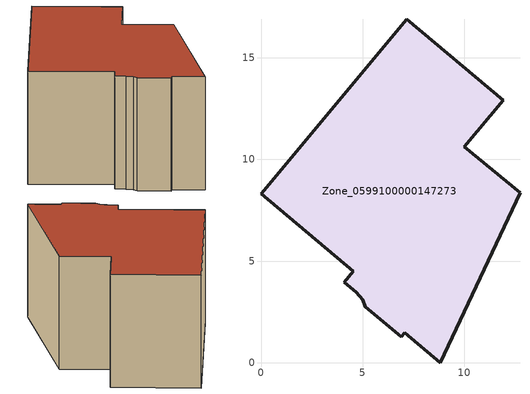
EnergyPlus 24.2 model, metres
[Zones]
Zone_0599100000147273
 floor ground (C_G): 4.99,3.09 4.68,3.46 4.09,3.96 4.54,4.5 0,8.3 7.18,16.89 11.92,12.92 10,10.62 12.74,8.37 8.8,0 7.06,1.46 6.9,1.27 5.12,2.76 z0
 wall outside (C_F): 4.54,4.5 4.09,3.96 4.68,3.46 4.99,3.09 5.12,2.76 6.9,1.27 7.06,1.46 8.8,0 12.74,8.37 10,10.62 11.92,12.92 7.18,16.89 0,8.3 4.54,4.5 z0:8.38
 roof outside (C_R): 4.99,3.09 5.12,2.76 6.9,1.27 7.06,1.46 8.8,0 12.74,8.37 10,10.62 11.92,12.92 7.18,16.89 0,8.3 4.54,4.5 4.09,3.96 4.68,3.46 z8.38
[BUILDING]
Pand.0599100000147273: North Axis=0; Terrain=City; Loads Convergence Tolerance Value=0.04; Temperature Convergence Tolerance Value=0.4; Solar Distribution=FullExterior; Maximum Number of Warmup Days=25; Minimum Number of Warmup Days=1
[Site:Location]
Rotterdam.The.Hague.AP_ZH_NLD Design_Conditions: Latitude=51.96; Longitude=4.45; Time Zone=1; Elevation=-4.5
[SITE:GROUNDTEMPERATURE:BUILDINGSURFACE]
18, 18, 18, 18, 18, 18, 18, 18, 18, 18, 18, 18
[MATERIAL] Thermal Absorptance=0.9; Solar Absorptance=0.7; Visible Absorptance=0.7
Name | Roughness | Thickness | Conductivity | Density | Specific Heat
G.TC.1946-1964 | MediumSmooth | 0.15 | 1 | 540 | 1210
F.TC.1946-1964 | Rough | 0.3 | 0.857143 | 1920 | 840
R.TC.1946-1964 | MediumRough | 0.2 | 0.235294 | 1500 | 1000
[CONSTRUCTION]
C_G: G.TC.1946-1964
C_F: F.TC.1946-1964
C_R: R.TC.1946-1964
[ZONE]
Zone_0599100000147273: Type=1; Multiplier=1; Ceiling Height=Autocalculate; Volume=Autocalculate; Floor Area=autocalculate; Part of Total Floor Area=Yes
[ZONEINFILTRATION:DESIGNFLOWRATE]
Infil_Zone_0599100000147273: Zone or ZoneList or Space or SpaceList=Zone_0599100000147273; Schedule=AlwaysOn; Design Flow Rate Calculation Method=Flow/Area; Flow Rate per Floor Area=0.003; Constant Term Coefficient=1; Temperature Term Coefficient=0; Velocity Term Coefficient=0; Velocity Squared Term Coefficient=0
[HVACTEMPLATE:ZONE:IDEALLOADSAIRSYSTEM]
Zone_0599100000147273: Maximum Heating Supply Air Temperature=50; Minimum Cooling Supply Air Temperature=13; Maximum Heating Supply Air Humidity Ratio=0.0156; Minimum Cooling Supply Air Humidity Ratio=0.0077; Heating Limit=NoLimit; Cooling Limit=NoLimit; Dehumidification Control Type=ConstantSensibleHeatRatio; Cooling Sensible Heat Ratio=0.7; Dehumidification Setpoint=60; Humidification Control Type=None; Humidification Setpoint=30; Outdoor Air Method=None; Outdoor Air Flow Rate per Person=0.00944; Outdoor Air Flow Rate per Zone Floor Area=0; Outdoor Air Flow Rate per Zone=0; Demand Controlled Ventilation Type=None; Outdoor Air Economizer Type=NoEconomizer; Heat Recovery Type=None; Sensible Heat Recovery Effectiveness=0.7; Latent Heat Recovery Effectiveness=0.65
[ZONECONTROL:THERMOSTAT]
ThermostatControl_Zone_0599100000147273: Zone or ZoneList=Zone_0599100000147273; Control Type Schedule=DualSetpointControlType; Control 1=Thermostat_Zone_0599100000147273; Temperature Difference Between Cutout And Setpoint=0
[THERMOSTATSETPOINT:DUALSETPOINT]
Thermostat_Zone_0599100000147273: Heating Setpoint Temperature Schedule=HeatingSetpoint_Zone_0599100000147273; Cooling Setpoint Temperature Schedule=CoolingSetpoint_Zone_0599100000147273
[SCHEDULE:COMPACT]
HeatingSetpoint_Zone_0599100000147273: Through: 12/31, For: AllDays, Until: 24:00, 21
CoolingSetpoint_Zone_0599100000147273: Through: 12/31, For: AllDays, Until: 24:00, 24
DualSetpointControlType: Through: 12/31, For: AllDays, Until: 24:00, 4
AlwaysOn: Through: 12/31, For: AllDays, Until: 24:00, 1
